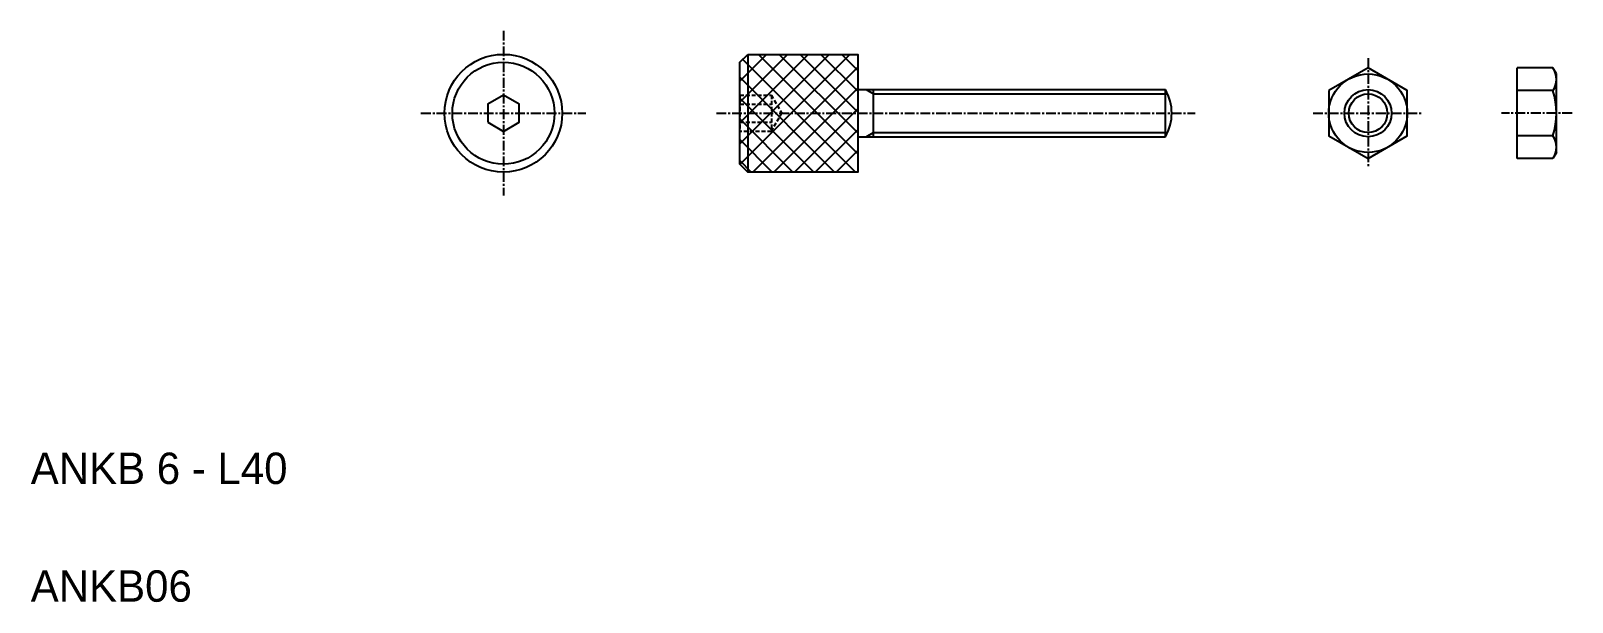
# Model space of a CAD drawing. Extents: x 10 to 206, y 10 to 83.
import ezdxf

# ---------------------------------------------------------------- set-up
doc = ezdxf.new("R2010")
doc.units = 0
doc.linetypes.add('CENTER', pattern=[2, 1.25, -0.25, 0.25, -0.25])
doc.linetypes.add('DASHED', pattern=[0.75, 0.5, -0.25])
doc.layers.get('0').update_dxf_attribs({"linetype": 'CONTINUOUS'})
doc.layers.add('CENTER', color=1, linetype='CENTER')

# ---------------------------------------------------------------- blocks, each defined once
blk = doc.blocks.new('*X2')
at = {"color": 0, "linetype": 'CONTINUOUS'}
for p, q in [((334.64, 65.75), (348.63, 79.74)), ((334.64, 68.4), (345.98, 79.74)), ((334.64, 71.05), (343.32, 79.74)), ((334.64, 73.7), (340.67, 79.74)), ((334.64, 76.35), (338.02, 79.74)), ((349.33, 64.74), (334.98, 79.09)), ((349.64, 67.08), (336.98, 79.74)), ((349.64, 69.74), (339.64, 79.74)), ((349.64, 72.39), (342.29, 79.74)), ((349.64, 75.04), (344.94, 79.74)), ((349.64, 77.69), (347.59, 79.74)), ((346.68, 64.74), (334.64, 76.78)), ((336.28, 64.74), (349.64, 78.09)), ((338.93, 64.74), (349.64, 75.44)), ((344.03, 64.74), (334.64, 74.13)), ((341.58, 64.74), (349.64, 72.79)), ((341.38, 64.74), (334.64, 71.48)), ((338.73, 64.74), (334.64, 68.83)), ((344.23, 64.74), (349.64, 70.14)), ((346.89, 64.74), (349.64, 67.49)), ((336.07, 64.74), (334.64, 66.17)), ((349.54, 64.74), (349.64, 64.84))]:
    blk.add_line(p, q, dxfattribs=at)

msp = doc.modelspace()

# ---------------------------------------------------------------- linework, layer by layer
at = {"color": 7, "linetype": 'CONTINUOUS'}
for p, q in [((101.33, 79.74), (101.33, 64.74)), ((199.33, 66.46), (199.33, 78.01)), ((203.89, 78.01), (199.33, 78.01)), ((204.33, 77.24), (203.89, 78.01)), ((204.33, 67.24), (204.33, 77.24)), ((115.33, 75.24), (154.53, 75.24)), ((117.33, 69.24), (117.33, 75.24)), ((154.53, 69.24), (154.53, 75.24)), ((203.89, 75.12), (199.33, 75.12)), ((199.33, 72.24), (199.33, 72.24)), ((115.33, 69.24), (154.53, 69.24)), ((125.82, 69.24), (125.82, 69.24)), ((135.3, 69.24), (135.3, 69.24)), ((203.89, 69.35), (199.33, 69.35)), ((199.33, 69.35), (199.33, 69.35)), ((204.33, 67.24), (203.89, 66.46)), ((203.89, 66.46), (199.33, 66.46))]:
    msp.add_line(p, q, dxfattribs=at)
at = {"color": 3, "linetype": 'CONTINUOUS'}
for p, q in [((116.4, 75.24), (117.33, 74.7)), ((117.33, 74.7), (154.81, 74.7)), ((116.4, 69.24), (117.33, 69.78)), ((117.33, 69.78), (154.81, 69.78))]:
    msp.add_line(p, q, dxfattribs=at)
at = {"color": 3, "linetype": 'DASHED'}
for p, q in [((100.33, 74.55), (100.33, 69.93)), ((100.33, 74.55), (104.33, 74.55)), ((100.33, 73.39), (104.33, 73.39)), ((104.33, 74.55), (105.67, 72.24)), ((104.33, 74.55), (104.33, 69.93)), ((100.33, 71.08), (104.33, 71.08)), ((104.33, 69.93), (105.67, 72.24)), ((104.33, 69.93), (100.33, 69.93))]:
    msp.add_line(p, q, dxfattribs=at)
at = {"color": 7, "linetype": 'CONTINUOUS'}
for points in [[(101.33, 79.74), (115.33, 79.74), (115.33, 64.74), (101.33, 64.74), (100.33, 65.74), (100.33, 78.74)], [(175.33, 75.12), (175.33, 69.35), (180.33, 66.46), (185.33, 69.35), (185.33, 75.12), (180.33, 78.01)], [(68.2, 71.08), (70.2, 69.93), (72.2, 71.08), (72.2, 73.39), (70.2, 74.55), (68.2, 73.39)]]:
    msp.add_lwpolyline(points, close=True, dxfattribs=at)
for centre, radius in [((70.2, 72.24), 7.5), ((70.2, 72.24), 6.5), ((180.33, 72.24), 5), ((180.33, 72.24), 2.46)]:
    msp.add_circle(centre, radius, dxfattribs=at)
at = {"color": 3, "linetype": 'CONTINUOUS'}
msp.add_circle((180.33, 72.24), 3, dxfattribs=at)
at = {"color": 7, "linetype": 'CONTINUOUS'}
for centre, radius, start, end in [((201.77, 76.56), 2.57, 325.5136, 34.2988), ((149.33, 72.24), 6, 330, 30), ((194.83, 72.24), 9.5, 342.366, 17.634), ((201.77, 67.91), 2.57, 325.7012, 34.4864)]:
    msp.add_arc(centre, radius, start, end, dxfattribs=at)
at = {"layer": 'CENTER', "color": 1, "linetype": 'CENTER'}
for p, q in [((70.2, 82.74), (70.2, 61.74)), ((180.33, 79.24), (180.33, 65.24)), ((59.7, 72.24), (80.7, 72.24)), ((97.33, 72.24), (158.33, 72.24)), ((173.33, 72.24), (187.33, 72.24)), ((206.33, 72.24), (197.33, 72.24))]:
    msp.add_line(p, q, dxfattribs=at)

# ---------------------------------------------------------------- block references
at = {"color": 3, "linetype": 'CONTINUOUS'}
msp.add_blockref('*X2', (-234.3, 0), dxfattribs=at)

# ---------------------------------------------------------------- texts
at = {"color": 7, "linetype": 'CONTINUOUS'}
for s, p in [('ANKB 6 - L40', (10, 25)), ('ANKB06', (10, 10))]:
    msp.add_text(s, height=4, dxfattribs=at).set_placement(p)

doc.saveas('drawing.dxf')
